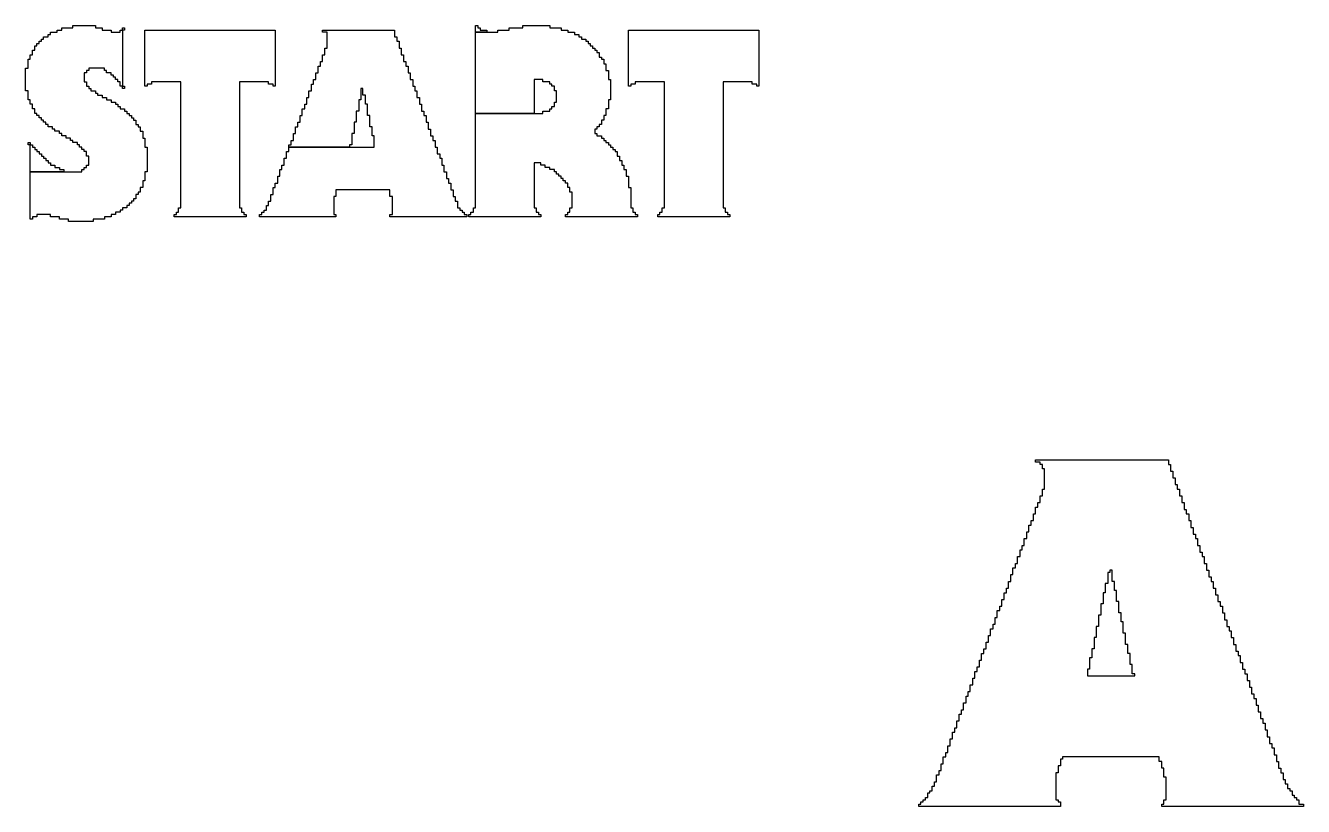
# Model space of a CAD drawing. Extents: x 134.1 to 218.7, y -126.2 to -72.1.
# Drawn here: x 204.48 to 216.5, y -86.73 to -79.39 of the extents above; entities that cross this region are included whole.
import ezdxf

# ---------------------------------------------------------------- set-up
doc = ezdxf.new("R2010")
doc.units = 0
doc.header["$MEASUREMENT"] = 0
doc.layers.add('BLACK', color=7, linetype='CONTINUOUS')

msp = doc.modelspace()

# ---------------------------------------------------------------- linework, layer by layer
at = {"layer": 'BLACK', "linetype": 'CONTINUOUS'}
for p, q in [((204.694, -79.4913), (204.694, -79.4702)), ((204.694, -79.4702), (204.714, -79.4702)), ((204.714, -79.4702), (204.714, -79.4492)), ((204.714, -79.4492), (204.777, -79.4492)), ((204.777, -79.4492), (204.777, -79.4278)), ((204.777, -79.4278), (204.821, -79.4278)), ((204.821, -79.4278), (204.821, -79.4068)), ((204.821, -79.4068), (204.925, -79.4068)), ((204.925, -79.4068), (204.925, -79.3857)), ((204.925, -79.3857), (205.138, -79.3857)), ((205.138, -79.3857), (205.138, -79.4068)), ((205.138, -79.4068), (205.202, -79.4068)), ((205.202, -79.4068), (205.202, -79.4278)), ((205.202, -79.4278), (205.285, -79.4278)), ((205.285, -79.4278), (205.285, -79.4492)), ((205.285, -79.4492), (205.369, -79.4492)), ((205.369, -79.4492), (205.369, -79.4278)), ((205.369, -79.4278), (205.392, -79.4278)), ((205.392, -79.4278), (205.392, -79.4068)), ((205.392, -79.4068), (205.412, -79.4068)), ((205.392, -79.4278), (205.392, -79.9572)), ((205.412, -79.4278), (205.392, -79.4278)), ((205.412, -79.4068), (205.412, -79.4278)), ((205.603, -79.9572), (205.603, -79.4278)), ((205.603, -79.4278), (206.83, -79.4278)), ((206.83, -79.4278), (206.83, -79.9572)), ((207.274, -79.4492), (207.274, -79.4278)), ((207.274, -79.4278), (207.952, -79.4278)), ((207.317, -79.4492), (207.274, -79.4492)), ((207.317, -79.5973), (207.317, -79.4492)), ((207.952, -79.4278), (207.952, -79.4913)), ((208.714, -79.4492), (208.714, -79.3857)), ((208.714, -79.3857), (208.735, -79.3857)), ((208.714, -80.2112), (208.714, -79.4492)), ((208.714, -79.4492), (208.925, -79.4492)), ((208.821, -79.4492), (208.714, -79.4492)), ((208.735, -79.3857), (208.735, -79.4068)), ((208.735, -79.4068), (208.758, -79.4068)), ((208.758, -79.4068), (208.758, -79.4278)), ((208.758, -79.4278), (208.821, -79.4278)), ((208.821, -79.4278), (208.821, -79.4492)), ((208.925, -79.4492), (208.925, -79.4278)), ((208.925, -79.4278), (209.032, -79.4278)), ((209.032, -79.4278), (209.032, -79.4068)), ((209.032, -79.4068), (209.159, -79.4068)), ((209.159, -79.4068), (209.159, -79.3857)), ((209.159, -79.3857), (209.413, -79.3857)), ((209.413, -79.3857), (209.413, -79.4068)), ((209.413, -79.4068), (209.52, -79.4068)), ((209.52, -79.4068), (209.52, -79.4278)), ((209.52, -79.4278), (209.583, -79.4278)), ((209.583, -79.4278), (209.583, -79.4492)), ((209.583, -79.4492), (209.647, -79.4492)), ((209.647, -79.4492), (209.647, -79.4702)), ((209.647, -79.4702), (209.687, -79.4702)), ((209.687, -79.4702), (209.687, -79.4913)), ((210.155, -79.9572), (210.155, -79.4278)), ((210.155, -79.4278), (211.381, -79.4278)), ((211.381, -79.4278), (211.381, -79.9572)), ((204.567, -79.6183), (204.567, -79.5762)), ((204.567, -79.5762), (204.587, -79.5762)), ((204.587, -79.5762), (204.587, -79.5548)), ((204.587, -79.5548), (204.607, -79.5548)), ((204.607, -79.5548), (204.607, -79.5337)), ((204.607, -79.5337), (204.63, -79.5337)), ((204.63, -79.5337), (204.63, -79.5127)), ((204.63, -79.5127), (204.65, -79.5127)), ((204.65, -79.5127), (204.65, -79.4913)), ((204.65, -79.4913), (204.694, -79.4913)), ((207.297, -79.6607), (207.297, -79.5973)), ((207.297, -79.5973), (207.317, -79.5973)), ((207.952, -79.4913), (207.973, -79.4913)), ((207.973, -79.4913), (207.973, -79.5337)), ((207.973, -79.5337), (207.996, -79.5337)), ((207.996, -79.5337), (207.996, -79.5973)), ((207.996, -79.5973), (208.016, -79.5973)), ((208.016, -79.5973), (208.016, -79.6607)), ((209.687, -79.4913), (209.71, -79.4913)), ((209.71, -79.4913), (209.71, -79.5127)), ((209.71, -79.5127), (209.751, -79.5127)), ((209.751, -79.5127), (209.751, -79.5337)), ((209.751, -79.5337), (209.774, -79.5337)), ((209.774, -79.5337), (209.774, -79.5548)), ((209.774, -79.5548), (209.794, -79.5548)), ((209.794, -79.5548), (209.794, -79.5762)), ((209.794, -79.5762), (209.814, -79.5762)), ((209.814, -79.5762), (209.814, -79.5973)), ((209.814, -79.5973), (209.837, -79.5973)), ((209.837, -79.5973), (209.837, -79.6183)), ((204.503, -79.7878), (204.503, -79.7032)), ((204.503, -79.7032), (204.523, -79.7032)), ((204.523, -79.7032), (204.523, -79.6607)), ((204.523, -79.6607), (204.544, -79.6607)), ((204.544, -79.6607), (204.544, -79.6183)), ((204.544, -79.6183), (204.567, -79.6183)), ((207.254, -79.7667), (207.254, -79.7242)), ((207.254, -79.7242), (207.274, -79.7242)), ((207.274, -79.7242), (207.274, -79.6607)), ((207.274, -79.6607), (207.297, -79.6607)), ((208.016, -79.6607), (208.036, -79.6607)), ((208.036, -79.6607), (208.036, -79.7242)), ((208.036, -79.7242), (208.059, -79.7242)), ((208.059, -79.7242), (208.059, -79.7667)), ((209.837, -79.6183), (209.857, -79.6183)), ((209.857, -79.6183), (209.857, -79.6397)), ((209.857, -79.6397), (209.878, -79.6397)), ((209.878, -79.6397), (209.878, -79.6818)), ((209.878, -79.6818), (209.901, -79.6818)), ((209.901, -79.6818), (209.901, -79.7032)), ((209.901, -79.7032), (209.921, -79.7032)), ((209.921, -79.7032), (209.921, -79.7453)), ((204.48, -79.9993), (204.48, -79.7878)), ((204.48, -79.7878), (204.503, -79.7878)), ((205.052, -79.8302), (205.031, -79.8302)), ((205.031, -79.8302), (205.031, -79.9147)), ((205.075, -79.8088), (205.052, -79.8088)), ((205.052, -79.8088), (205.052, -79.8302)), ((205.222, -79.7878), (205.075, -79.7878)), ((205.075, -79.7878), (205.075, -79.8088)), ((205.222, -79.8088), (205.222, -79.7878)), ((205.242, -79.8088), (205.222, -79.8088)), ((205.242, -79.8302), (205.242, -79.8088)), ((205.285, -79.8302), (205.242, -79.8302)), ((205.285, -79.8512), (205.285, -79.8302)), ((207.211, -79.8937), (207.211, -79.8302)), ((207.211, -79.8302), (207.234, -79.8302)), ((207.234, -79.8302), (207.234, -79.7667)), ((207.234, -79.7667), (207.254, -79.7667)), ((208.059, -79.7667), (208.079, -79.7667)), ((208.079, -79.7667), (208.079, -79.8302)), ((208.079, -79.8302), (208.1, -79.8302)), ((208.1, -79.8302), (208.1, -79.8937)), ((209.921, -79.7453), (209.941, -79.7453)), ((209.941, -79.7453), (209.941, -79.8088)), ((209.941, -79.8088), (209.964, -79.8088)), ((209.964, -79.8088), (209.964, -79.8937)), ((205.031, -79.9147), (205.052, -79.9147)), ((205.052, -79.9147), (205.052, -79.9572)), ((205.052, -79.9572), (205.075, -79.9572)), ((205.075, -79.9572), (205.075, -79.9783)), ((205.306, -79.8512), (205.285, -79.8512)), ((205.306, -79.8723), (205.306, -79.8512)), ((205.326, -79.8723), (205.306, -79.8723)), ((205.326, -79.8937), (205.326, -79.8723)), ((205.349, -79.8937), (205.326, -79.8937)), ((205.349, -79.9147), (205.349, -79.8937)), ((205.369, -79.9147), (205.349, -79.9147)), ((205.369, -79.9572), (205.369, -79.9147)), ((205.392, -79.9572), (205.369, -79.9572)), ((205.392, -79.9783), (205.392, -79.9572)), ((205.392, -79.9572), (205.412, -79.9572)), ((205.412, -79.9572), (205.412, -79.9783)), ((205.623, -79.9572), (205.603, -79.9572)), ((205.666, -79.9358), (205.623, -79.9358)), ((205.623, -79.9358), (205.623, -79.9572)), ((205.941, -79.9147), (205.666, -79.9147)), ((205.666, -79.9147), (205.666, -79.9358)), ((205.941, -81.1002), (205.941, -79.9147)), ((206.766, -79.9147), (206.492, -79.9147)), ((206.492, -79.9147), (206.492, -81.1002)), ((206.766, -79.9358), (206.766, -79.9147)), ((206.809, -79.9358), (206.766, -79.9358)), ((206.809, -79.9572), (206.809, -79.9358)), ((206.83, -79.9572), (206.809, -79.9572)), ((207.17, -79.9993), (207.17, -79.9358)), ((207.17, -79.9358), (207.19, -79.9358)), ((207.19, -79.9358), (207.19, -79.8937)), ((207.19, -79.8937), (207.211, -79.8937)), ((208.1, -79.8937), (208.123, -79.8937)), ((208.123, -79.8937), (208.123, -79.9572)), ((208.123, -79.9572), (208.143, -79.9572)), ((208.143, -79.9572), (208.143, -79.9993)), ((209.349, -79.8937), (209.266, -79.8937)), ((209.266, -79.8937), (209.266, -80.2112)), ((209.349, -79.9147), (209.349, -79.8937)), ((209.413, -79.9147), (209.349, -79.9147)), ((209.413, -79.9358), (209.413, -79.9147)), ((209.433, -79.9358), (209.413, -79.9358)), ((209.433, -79.9572), (209.433, -79.9358)), ((209.456, -79.9572), (209.433, -79.9572)), ((209.456, -79.9993), (209.456, -79.9572)), ((209.964, -79.8937), (209.984, -79.8937)), ((209.984, -79.8937), (209.984, -80.0842)), ((210.175, -79.9572), (210.155, -79.9572)), ((210.218, -79.9358), (210.175, -79.9358)), ((210.175, -79.9358), (210.175, -79.9572)), ((210.492, -79.9147), (210.218, -79.9147)), ((210.218, -79.9147), (210.218, -79.9358)), ((210.492, -81.1002), (210.492, -79.9147)), ((211.318, -79.9147), (211.044, -79.9147)), ((211.044, -79.9147), (211.044, -81.1002)), ((211.318, -79.9358), (211.318, -79.9147)), ((211.361, -79.9358), (211.318, -79.9358)), ((211.361, -79.9572), (211.361, -79.9358)), ((211.381, -79.9572), (211.361, -79.9572)), ((204.503, -79.9993), (204.48, -79.9993)), ((204.503, -80.0842), (204.503, -79.9993)), ((204.523, -80.0842), (204.503, -80.0842)), ((204.523, -80.1263), (204.523, -80.0842)), ((205.075, -79.9783), (205.095, -79.9783)), ((205.095, -79.9783), (205.095, -79.9993)), ((205.095, -79.9993), (205.138, -79.9993)), ((205.138, -79.9993), (205.138, -80.0207)), ((205.138, -80.0207), (205.158, -80.0207)), ((205.158, -80.0207), (205.158, -80.0417)), ((205.158, -80.0417), (205.202, -80.0417)), ((205.202, -80.0417), (205.202, -80.0628)), ((205.202, -80.0628), (205.242, -80.0628)), ((205.242, -80.0628), (205.242, -80.0842)), ((205.242, -80.0842), (205.285, -80.0842)), ((205.285, -80.0842), (205.285, -80.1052)), ((205.412, -79.9783), (205.392, -79.9783)), ((207.127, -80.1263), (207.127, -80.0628)), ((207.127, -80.0628), (207.147, -80.0628)), ((207.147, -80.0628), (207.147, -79.9993)), ((207.147, -79.9993), (207.17, -79.9993)), ((207.635, -80.0842), (207.615, -80.0842)), ((207.615, -80.0842), (207.615, -80.1898)), ((207.655, -79.9783), (207.635, -79.9783)), ((207.635, -79.9783), (207.635, -80.0842)), ((207.655, -80.0417), (207.655, -79.9783)), ((207.678, -80.0417), (207.655, -80.0417)), ((207.678, -80.1263), (207.678, -80.0417)), ((208.143, -79.9993), (208.163, -79.9993)), ((208.163, -79.9993), (208.163, -80.0628)), ((208.163, -80.0628), (208.186, -80.0628)), ((208.186, -80.0628), (208.186, -80.1263)), ((209.476, -79.9993), (209.456, -79.9993)), ((209.476, -80.1052), (209.476, -79.9993)), ((209.984, -80.0842), (209.964, -80.0842)), ((209.964, -80.0842), (209.964, -80.1688)), ((204.544, -80.1263), (204.523, -80.1263)), ((204.544, -80.1688), (204.544, -80.1263)), ((204.567, -80.1688), (204.544, -80.1688)), ((204.567, -80.2112), (204.567, -80.1688)), ((205.285, -80.1052), (205.326, -80.1052)), ((205.326, -80.1052), (205.326, -80.1263)), ((205.326, -80.1263), (205.349, -80.1263)), ((205.349, -80.1263), (205.349, -80.1477)), ((205.349, -80.1477), (205.369, -80.1477)), ((205.369, -80.1477), (205.369, -80.1688)), ((205.369, -80.1688), (205.412, -80.1688)), ((205.412, -80.1688), (205.412, -80.1898)), ((205.412, -80.1898), (205.433, -80.1898)), ((205.433, -80.1898), (205.433, -80.2112)), ((207.084, -80.2322), (207.084, -80.1688)), ((207.084, -80.1688), (207.107, -80.1688)), ((207.107, -80.1688), (207.107, -80.1263)), ((207.107, -80.1263), (207.127, -80.1263)), ((207.615, -80.1898), (207.592, -80.1898)), ((207.592, -80.1898), (207.592, -80.2957)), ((207.698, -80.1263), (207.678, -80.1263)), ((207.698, -80.2322), (207.698, -80.1263)), ((208.186, -80.1263), (208.206, -80.1263)), ((208.206, -80.1263), (208.206, -80.1898)), ((208.206, -80.1898), (208.227, -80.1898)), ((208.227, -80.1898), (208.227, -80.2322)), ((209.349, -80.2112), (209.349, -80.1898)), ((209.349, -80.1898), (209.413, -80.1898)), ((209.413, -80.1898), (209.413, -80.1688)), ((209.413, -80.1688), (209.433, -80.1688)), ((209.433, -80.1688), (209.433, -80.1477)), ((209.433, -80.1477), (209.456, -80.1477)), ((209.456, -80.1477), (209.456, -80.1052)), ((209.456, -80.1052), (209.476, -80.1052)), ((209.964, -80.1688), (209.941, -80.1688)), ((209.941, -80.1688), (209.941, -80.2322)), ((204.587, -80.2112), (204.567, -80.2112)), ((204.587, -80.2322), (204.587, -80.2112)), ((204.607, -80.2322), (204.587, -80.2322)), ((204.607, -80.2533), (204.607, -80.2322)), ((204.63, -80.2533), (204.607, -80.2533)), ((204.63, -80.2747), (204.63, -80.2533)), ((204.65, -80.2747), (204.63, -80.2747)), ((204.65, -80.2957), (204.65, -80.2747)), ((204.671, -80.2957), (204.65, -80.2957)), ((204.671, -80.3168), (204.671, -80.2957)), ((204.694, -80.3168), (204.671, -80.3168)), ((204.694, -80.3382), (204.694, -80.3168)), ((205.433, -80.2112), (205.456, -80.2112)), ((205.456, -80.2112), (205.456, -80.2322)), ((205.456, -80.2322), (205.476, -80.2322)), ((205.476, -80.2322), (205.476, -80.2533)), ((205.476, -80.2533), (205.496, -80.2533)), ((205.496, -80.2533), (205.496, -80.2747)), ((205.496, -80.2747), (205.519, -80.2747)), ((205.519, -80.2747), (205.519, -80.3168)), ((205.519, -80.3168), (205.539, -80.3168)), ((205.539, -80.3168), (205.539, -80.3382)), ((207.043, -80.3382), (207.043, -80.2957)), ((207.043, -80.2957), (207.063, -80.2957)), ((207.063, -80.2957), (207.063, -80.2322)), ((207.063, -80.2322), (207.084, -80.2322)), ((207.592, -80.2957), (207.571, -80.2957)), ((207.571, -80.2957), (207.571, -80.4017)), ((207.719, -80.2322), (207.698, -80.2322)), ((207.719, -80.3382), (207.719, -80.2322)), ((208.227, -80.2322), (208.25, -80.2322)), ((208.25, -80.2322), (208.25, -80.2957)), ((208.25, -80.2957), (208.27, -80.2957)), ((208.27, -80.2957), (208.27, -80.3593)), ((208.714, -81.1002), (208.714, -80.2112)), ((208.714, -80.2112), (209.349, -80.2112)), ((209.266, -80.2112), (208.714, -80.2112)), ((209.901, -80.3168), (209.878, -80.3168)), ((209.878, -80.3168), (209.878, -80.3382)), ((209.921, -80.2747), (209.901, -80.2747)), ((209.901, -80.2747), (209.901, -80.3168)), ((209.941, -80.2322), (209.921, -80.2322)), ((209.921, -80.2322), (209.921, -80.2747)), ((204.734, -80.3382), (204.694, -80.3382)), ((204.734, -80.3593), (204.734, -80.3382)), ((204.757, -80.3593), (204.734, -80.3593)), ((204.757, -80.3803), (204.757, -80.3593)), ((204.798, -80.3803), (204.757, -80.3803)), ((204.798, -80.4017), (204.798, -80.3803)), ((204.821, -80.4017), (204.798, -80.4017)), ((204.821, -80.4227), (204.821, -80.4017)), ((204.861, -80.4227), (204.821, -80.4227)), ((204.861, -80.4438), (204.861, -80.4227)), ((204.904, -80.4438), (204.861, -80.4438)), ((204.904, -80.4652), (204.904, -80.4438)), ((205.539, -80.3382), (205.56, -80.3382)), ((205.56, -80.3382), (205.56, -80.3803)), ((205.56, -80.3803), (205.583, -80.3803)), ((205.583, -80.3803), (205.583, -80.4438)), ((205.583, -80.4438), (205.603, -80.4438)), ((205.603, -80.4438), (205.603, -80.5287)), ((207, -80.4652), (207, -80.4017)), ((207, -80.4017), (207.02, -80.4017)), ((207.02, -80.4017), (207.02, -80.3382)), ((207.02, -80.3382), (207.043, -80.3382)), ((207.571, -80.4017), (207.551, -80.4017)), ((207.551, -80.4017), (207.551, -80.5073)), ((207.742, -80.3382), (207.719, -80.3382)), ((207.742, -80.4227), (207.742, -80.3382)), ((207.762, -80.4227), (207.742, -80.4227)), ((207.762, -80.5287), (207.762, -80.4227)), ((208.27, -80.3593), (208.29, -80.3593)), ((208.29, -80.3593), (208.29, -80.4227)), ((208.29, -80.4227), (208.313, -80.4227)), ((208.313, -80.4227), (208.313, -80.4652)), ((209.857, -80.3593), (209.837, -80.3593)), ((209.837, -80.3593), (209.837, -80.4017)), ((209.837, -80.4017), (209.857, -80.4017)), ((209.878, -80.3382), (209.857, -80.3382)), ((209.857, -80.3382), (209.857, -80.3593)), ((209.857, -80.4017), (209.857, -80.4227)), ((209.857, -80.4227), (209.901, -80.4227)), ((209.901, -80.4227), (209.901, -80.4438)), ((209.901, -80.4438), (209.921, -80.4438)), ((209.921, -80.4438), (209.921, -80.4652)), ((204.503, -80.5073), (204.503, -80.4862)), ((204.503, -80.4862), (204.523, -80.4862)), ((204.523, -80.5073), (204.503, -80.5073)), ((204.523, -80.4862), (204.523, -80.5073)), ((204.523, -80.7613), (204.523, -80.5073)), ((204.523, -80.5073), (204.544, -80.5073)), ((204.544, -80.5073), (204.544, -80.5287)), ((204.544, -80.5287), (204.567, -80.5287)), ((204.567, -80.5287), (204.567, -80.5498)), ((204.567, -80.5498), (204.587, -80.5498)), ((204.587, -80.5498), (204.587, -80.5708)), ((204.925, -80.4652), (204.904, -80.4652)), ((204.925, -80.4862), (204.925, -80.4652)), ((204.968, -80.4862), (204.925, -80.4862)), ((204.968, -80.5073), (204.968, -80.4862)), ((204.988, -80.5073), (204.968, -80.5073)), ((204.988, -80.5287), (204.988, -80.5073)), ((205.011, -80.5287), (204.988, -80.5287)), ((205.011, -80.5498), (205.011, -80.5287)), ((205.031, -80.5498), (205.011, -80.5498)), ((205.031, -80.5708), (205.031, -80.5498)), ((205.603, -80.5287), (205.623, -80.5287)), ((205.623, -80.5287), (205.623, -80.7613)), ((206.957, -80.5287), (206.957, -80.5073)), ((206.957, -80.5073), (206.98, -80.5073)), ((206.957, -80.5708), (206.957, -80.5287)), ((206.957, -80.5287), (207.762, -80.5287)), ((207.528, -80.5287), (206.957, -80.5287)), ((206.98, -80.4652), (207, -80.4652)), ((206.98, -80.5073), (206.98, -80.4652)), ((207.551, -80.5073), (207.528, -80.5073)), ((207.528, -80.5073), (207.528, -80.5287)), ((208.313, -80.4652), (208.333, -80.4652)), ((208.333, -80.4652), (208.333, -80.5287)), ((208.333, -80.5287), (208.354, -80.5287)), ((208.354, -80.5287), (208.354, -80.5922)), ((209.921, -80.4652), (209.941, -80.4652)), ((209.941, -80.4652), (209.941, -80.4862)), ((209.941, -80.4862), (209.964, -80.4862)), ((209.964, -80.4862), (209.964, -80.5073)), ((209.964, -80.5073), (209.984, -80.5073)), ((209.984, -80.5073), (209.984, -80.5287)), ((209.984, -80.5287), (210.005, -80.5287)), ((210.005, -80.5287), (210.005, -80.5498)), ((210.005, -80.5498), (210.028, -80.5498)), ((210.028, -80.5498), (210.028, -80.5708)), ((204.587, -80.5708), (204.607, -80.5708)), ((204.607, -80.5708), (204.607, -80.5922)), ((204.607, -80.5922), (204.63, -80.5922)), ((204.63, -80.5922), (204.63, -80.6132)), ((204.63, -80.6132), (204.65, -80.6132)), ((204.65, -80.6132), (204.65, -80.6343)), ((204.65, -80.6343), (204.671, -80.6343)), ((204.671, -80.6343), (204.671, -80.6557)), ((204.671, -80.6557), (204.694, -80.6557)), ((204.694, -80.6557), (204.694, -80.6767)), ((204.694, -80.6767), (204.714, -80.6767)), ((204.714, -80.6767), (204.714, -80.6978)), ((205.052, -80.5708), (205.031, -80.5708)), ((205.052, -80.6132), (205.052, -80.5708)), ((205.075, -80.6132), (205.052, -80.6132)), ((205.075, -80.6978), (205.075, -80.6132)), ((206.913, -80.6978), (206.913, -80.6343)), ((206.913, -80.6343), (206.936, -80.6343)), ((206.936, -80.6343), (206.936, -80.5708)), ((206.936, -80.5708), (206.957, -80.5708)), ((208.354, -80.5922), (208.377, -80.5922)), ((208.377, -80.5922), (208.377, -80.6343)), ((208.377, -80.6343), (208.397, -80.6343)), ((208.397, -80.6343), (208.397, -80.6978)), ((209.329, -80.6767), (209.266, -80.6767)), ((209.266, -80.6767), (209.266, -81.1002)), ((209.329, -80.6978), (209.329, -80.6767)), ((210.028, -80.5708), (210.048, -80.5708)), ((210.048, -80.5708), (210.048, -80.6132)), ((210.048, -80.6132), (210.068, -80.6132)), ((210.068, -80.6132), (210.068, -80.6557)), ((210.068, -80.6557), (210.091, -80.6557)), ((210.091, -80.6557), (210.091, -80.6978)), ((204.523, -81.2058), (204.523, -80.7613)), ((204.523, -80.7613), (205.011, -80.7613)), ((204.841, -80.7613), (204.523, -80.7613)), ((204.714, -80.6978), (204.757, -80.6978)), ((204.757, -80.6978), (204.757, -80.7192)), ((204.757, -80.7192), (204.798, -80.7192)), ((204.798, -80.7192), (204.798, -80.7403)), ((204.798, -80.7403), (204.841, -80.7403)), ((204.841, -80.7403), (204.841, -80.7613)), ((205.011, -80.7613), (205.011, -80.7403)), ((205.011, -80.7403), (205.031, -80.7403)), ((205.031, -80.7403), (205.031, -80.7192)), ((205.031, -80.7192), (205.052, -80.7192)), ((205.052, -80.7192), (205.052, -80.6978)), ((205.052, -80.6978), (205.075, -80.6978)), ((205.623, -80.7613), (205.603, -80.7613)), ((205.603, -80.7613), (205.603, -80.8462)), ((206.853, -80.8672), (206.853, -80.8037)), ((206.853, -80.8037), (206.873, -80.8037)), ((206.873, -80.8037), (206.873, -80.7403)), ((206.873, -80.7403), (206.893, -80.7403)), ((206.893, -80.7403), (206.893, -80.6978)), ((206.893, -80.6978), (206.913, -80.6978)), ((208.397, -80.6978), (208.417, -80.6978)), ((208.417, -80.6978), (208.417, -80.7613)), ((208.417, -80.7613), (208.44, -80.7613)), ((208.44, -80.7613), (208.44, -80.8248)), ((209.37, -80.6978), (209.329, -80.6978)), ((209.37, -80.7192), (209.37, -80.6978)), ((209.413, -80.7192), (209.37, -80.7192)), ((209.413, -80.7403), (209.413, -80.7192)), ((209.456, -80.7403), (209.413, -80.7403)), ((209.456, -80.7613), (209.456, -80.7403)), ((209.476, -80.7613), (209.456, -80.7613)), ((209.476, -80.7827), (209.476, -80.7613)), ((209.497, -80.7827), (209.476, -80.7827)), ((209.497, -80.8037), (209.497, -80.7827)), ((209.52, -80.8037), (209.497, -80.8037)), ((209.52, -80.8248), (209.52, -80.8037)), ((210.091, -80.6978), (210.111, -80.6978)), ((210.111, -80.6978), (210.111, -80.7403)), ((210.111, -80.7403), (210.132, -80.7403)), ((210.132, -80.7403), (210.132, -80.8037)), ((210.132, -80.8037), (210.155, -80.8037)), ((210.155, -80.8037), (210.155, -80.9097)), ((205.583, -80.9097), (205.56, -80.9097)), ((205.56, -80.9097), (205.56, -80.9518)), ((205.603, -80.8462), (205.583, -80.8462)), ((205.583, -80.8462), (205.583, -80.9097)), ((206.809, -80.9732), (206.809, -80.9097)), ((206.809, -80.9097), (206.83, -80.9097)), ((206.83, -80.9097), (206.83, -80.8672)), ((206.83, -80.8672), (206.853, -80.8672)), ((208.44, -80.8248), (208.46, -80.8248)), ((208.46, -80.8248), (208.46, -80.8672)), ((208.46, -80.8672), (208.481, -80.8672)), ((208.481, -80.8672), (208.481, -80.9308)), ((209.54, -80.8248), (209.52, -80.8248)), ((209.54, -80.8462), (209.54, -80.8248)), ((209.56, -80.8462), (209.54, -80.8462)), ((209.56, -80.8672), (209.56, -80.8462)), ((209.583, -80.8672), (209.56, -80.8672)), ((209.583, -80.9097), (209.583, -80.8672)), ((209.603, -80.9097), (209.583, -80.9097)), ((209.603, -80.9518), (209.603, -80.9097)), ((210.155, -80.9097), (210.175, -80.9097)), ((210.175, -80.9097), (210.175, -81.1002)), ((205.496, -81.0367), (205.476, -81.0367)), ((205.476, -81.0367), (205.476, -81.0577)), ((205.519, -81.0153), (205.496, -81.0153)), ((205.496, -81.0153), (205.496, -81.0367)), ((205.539, -80.9732), (205.519, -80.9732)), ((205.519, -80.9732), (205.519, -81.0153)), ((205.56, -80.9518), (205.539, -80.9518)), ((205.539, -80.9518), (205.539, -80.9732)), ((206.766, -81.0788), (206.766, -81.0367)), ((206.766, -81.0367), (206.789, -81.0367)), ((206.789, -81.0367), (206.789, -80.9732)), ((206.789, -80.9732), (206.809, -80.9732)), ((207.401, -80.9942), (207.381, -80.9942)), ((207.381, -80.9942), (207.381, -81.1637)), ((207.909, -80.9308), (207.401, -80.9308)), ((207.401, -80.9308), (207.401, -80.9942)), ((207.909, -80.9942), (207.909, -80.9308)), ((207.932, -80.9942), (207.909, -80.9942)), ((207.932, -81.1637), (207.932, -80.9942)), ((208.481, -80.9308), (208.504, -80.9308)), ((208.504, -80.9308), (208.504, -80.9942)), ((208.504, -80.9942), (208.524, -80.9942)), ((208.524, -80.9942), (208.524, -81.0367)), ((208.524, -81.0367), (208.544, -81.0367)), ((208.544, -81.0367), (208.544, -81.1002)), ((209.624, -80.9518), (209.603, -80.9518)), ((209.624, -81.1002), (209.624, -80.9518)), ((204.714, -81.1637), (204.587, -81.1637)), ((204.587, -81.1637), (204.587, -81.1847)), ((204.714, -81.1847), (204.714, -81.1637)), ((205.326, -81.1637), (205.285, -81.1637)), ((205.285, -81.1637), (205.285, -81.1847)), ((205.369, -81.1423), (205.326, -81.1423)), ((205.326, -81.1423), (205.326, -81.1637)), ((205.392, -81.1213), (205.369, -81.1213)), ((205.369, -81.1213), (205.369, -81.1423)), ((205.433, -81.1002), (205.392, -81.1002)), ((205.392, -81.1002), (205.392, -81.1213)), ((205.456, -81.0788), (205.433, -81.0788)), ((205.433, -81.0788), (205.433, -81.1002)), ((205.476, -81.0577), (205.456, -81.0577)), ((205.456, -81.0577), (205.456, -81.0788)), ((205.877, -81.1847), (205.877, -81.1637)), ((205.877, -81.1637), (205.9, -81.1637)), ((205.9, -81.1637), (205.9, -81.1423)), ((205.9, -81.1423), (205.92, -81.1423)), ((205.92, -81.1423), (205.92, -81.1002)), ((205.92, -81.1002), (205.941, -81.1002)), ((206.492, -81.1002), (206.512, -81.1002)), ((206.512, -81.1002), (206.512, -81.1423)), ((206.512, -81.1423), (206.535, -81.1423)), ((206.535, -81.1423), (206.535, -81.1637)), ((206.535, -81.1637), (206.555, -81.1637)), ((206.555, -81.1637), (206.555, -81.1847)), ((206.682, -81.1847), (206.682, -81.1637)), ((206.682, -81.1637), (206.703, -81.1637)), ((206.703, -81.1637), (206.703, -81.1423)), ((206.703, -81.1423), (206.726, -81.1423)), ((206.726, -81.1423), (206.726, -81.1213)), ((206.726, -81.1213), (206.746, -81.1213)), ((206.746, -81.1213), (206.746, -81.0788)), ((206.746, -81.0788), (206.766, -81.0788)), ((207.381, -81.1637), (207.401, -81.1637)), ((207.401, -81.1637), (207.401, -81.1847)), ((207.909, -81.1847), (207.909, -81.1637)), ((207.909, -81.1637), (207.932, -81.1637)), ((208.544, -81.1002), (208.567, -81.1002)), ((208.567, -81.1002), (208.567, -81.1213)), ((208.567, -81.1213), (208.587, -81.1213)), ((208.587, -81.1213), (208.587, -81.1423)), ((208.587, -81.1423), (208.608, -81.1423)), ((208.608, -81.1423), (208.608, -81.1637)), ((208.608, -81.1637), (208.631, -81.1637)), ((208.631, -81.1637), (208.631, -81.1847)), ((208.651, -81.1847), (208.651, -81.1637)), ((208.651, -81.1637), (208.671, -81.1637)), ((208.671, -81.1637), (208.671, -81.1423)), ((208.671, -81.1423), (208.694, -81.1423)), ((208.694, -81.1423), (208.694, -81.1002)), ((208.694, -81.1002), (208.714, -81.1002)), ((209.266, -81.1002), (209.286, -81.1002)), ((209.286, -81.1002), (209.286, -81.1423)), ((209.286, -81.1423), (209.306, -81.1423)), ((209.306, -81.1423), (209.306, -81.1637)), ((209.306, -81.1637), (209.329, -81.1637)), ((209.329, -81.1637), (209.329, -81.1847)), ((209.56, -81.1847), (209.56, -81.1637)), ((209.56, -81.1637), (209.583, -81.1637)), ((209.583, -81.1637), (209.583, -81.1423)), ((209.583, -81.1423), (209.603, -81.1423)), ((209.603, -81.1423), (209.603, -81.1002)), ((209.603, -81.1002), (209.624, -81.1002)), ((210.175, -81.1002), (210.195, -81.1002)), ((210.195, -81.1002), (210.195, -81.1423)), ((210.195, -81.1423), (210.218, -81.1423)), ((210.218, -81.1423), (210.218, -81.1637)), ((210.218, -81.1637), (210.238, -81.1637)), ((210.238, -81.1637), (210.238, -81.1847)), ((210.429, -81.1847), (210.429, -81.1637)), ((210.429, -81.1637), (210.449, -81.1637)), ((210.449, -81.1637), (210.449, -81.1423)), ((210.449, -81.1423), (210.472, -81.1423)), ((210.472, -81.1423), (210.472, -81.1002)), ((210.472, -81.1002), (210.492, -81.1002)), ((211.044, -81.1002), (211.064, -81.1002)), ((211.064, -81.1002), (211.064, -81.1423)), ((211.064, -81.1423), (211.084, -81.1423)), ((211.084, -81.1423), (211.084, -81.1637)), ((211.084, -81.1637), (211.107, -81.1637)), ((211.107, -81.1637), (211.107, -81.1847)), ((204.544, -81.2058), (204.523, -81.2058)), ((204.587, -81.1847), (204.544, -81.1847)), ((204.544, -81.1847), (204.544, -81.2058)), ((204.798, -81.1847), (204.714, -81.1847)), ((204.798, -81.2058), (204.798, -81.1847)), ((204.884, -81.2058), (204.798, -81.2058)), ((204.884, -81.2272), (204.884, -81.2058)), ((205.115, -81.2272), (204.884, -81.2272)), ((205.222, -81.2058), (205.115, -81.2058)), ((205.115, -81.2058), (205.115, -81.2272)), ((205.285, -81.1847), (205.222, -81.1847)), ((205.222, -81.1847), (205.222, -81.2058)), ((206.555, -81.1847), (205.877, -81.1847)), ((207.401, -81.1847), (206.682, -81.1847)), ((208.631, -81.1847), (207.909, -81.1847)), ((209.329, -81.1847), (208.651, -81.1847)), ((210.238, -81.1847), (209.56, -81.1847)), ((211.107, -81.1847), (210.429, -81.1847)), ((213.985, -83.4918), (213.985, -83.4707)), ((213.985, -83.4707), (215.235, -83.4707)), ((214.028, -83.4918), (213.985, -83.4918)), ((214.028, -83.5132), (214.028, -83.4918)), ((214.048, -83.5132), (214.028, -83.5132)), ((214.048, -83.5553), (214.048, -83.5132)), ((214.069, -83.5553), (214.048, -83.5553)), ((214.069, -83.7458), (214.069, -83.5553)), ((215.235, -83.4707), (215.235, -83.5132)), ((215.235, -83.5132), (215.255, -83.5132)), ((215.255, -83.5132), (215.255, -83.5767)), ((215.255, -83.5767), (215.275, -83.5767)), ((215.275, -83.5767), (215.275, -83.6402)), ((215.275, -83.6402), (215.298, -83.6402)), ((215.298, -83.6402), (215.298, -83.7037)), ((214.028, -83.8728), (214.028, -83.8093)), ((214.028, -83.8093), (214.048, -83.8093)), ((214.048, -83.8093), (214.048, -83.7458)), ((214.048, -83.7458), (214.069, -83.7458)), ((215.298, -83.7037), (215.318, -83.7037)), ((215.318, -83.7037), (215.318, -83.7458)), ((215.318, -83.7458), (215.339, -83.7458)), ((215.339, -83.7458), (215.339, -83.8093)), ((215.339, -83.8093), (215.362, -83.8093)), ((215.362, -83.8093), (215.362, -83.8728)), ((213.985, -83.9787), (213.985, -83.9153)), ((213.985, -83.9153), (214.005, -83.9153)), ((214.005, -83.9153), (214.005, -83.8728)), ((214.005, -83.8728), (214.028, -83.8728)), ((215.362, -83.8728), (215.382, -83.8728)), ((215.382, -83.8728), (215.382, -83.9363)), ((213.942, -84.0847), (213.942, -84.0422)), ((213.942, -84.0422), (213.965, -84.0422)), ((213.965, -84.0422), (213.965, -83.9787)), ((213.965, -83.9787), (213.985, -83.9787)), ((215.382, -83.9363), (215.402, -83.9363)), ((215.402, -83.9363), (215.402, -83.9787)), ((215.402, -83.9787), (215.425, -83.9787)), ((215.425, -83.9787), (215.425, -84.0422)), ((215.425, -84.0422), (215.445, -84.0422)), ((215.445, -84.0422), (215.445, -84.1058)), ((213.901, -84.2117), (213.901, -84.1482)), ((213.901, -84.1482), (213.921, -84.1482)), ((213.921, -84.1482), (213.921, -84.0847)), ((213.921, -84.0847), (213.942, -84.0847)), ((215.445, -84.1058), (215.466, -84.1058)), ((215.466, -84.1058), (215.466, -84.1692)), ((215.466, -84.1692), (215.489, -84.1692)), ((215.489, -84.1692), (215.489, -84.2117)), ((213.858, -84.3173), (213.858, -84.2752)), ((213.858, -84.2752), (213.878, -84.2752)), ((213.878, -84.2752), (213.878, -84.2117)), ((213.878, -84.2117), (213.901, -84.2117)), ((215.489, -84.2117), (215.509, -84.2117)), ((215.509, -84.2117), (215.509, -84.2752)), ((215.509, -84.2752), (215.529, -84.2752)), ((215.529, -84.2752), (215.529, -84.3387)), ((213.815, -84.4443), (213.815, -84.3808)), ((213.815, -84.3808), (213.838, -84.3808)), ((213.838, -84.3808), (213.838, -84.3173)), ((213.838, -84.3173), (213.858, -84.3173)), ((215.529, -84.3387), (215.552, -84.3387)), ((215.552, -84.3387), (215.552, -84.3808)), ((215.552, -84.3808), (215.572, -84.3808)), ((215.572, -84.3808), (215.572, -84.4443)), ((213.771, -84.5502), (213.771, -84.4868)), ((213.771, -84.4868), (213.794, -84.4868)), ((213.794, -84.4443), (213.815, -84.4443)), ((213.794, -84.4868), (213.794, -84.4443)), ((214.683, -84.5292), (214.663, -84.5292)), ((214.663, -84.5292), (214.663, -84.6348)), ((214.704, -84.5078), (214.683, -84.5078)), ((214.683, -84.5078), (214.683, -84.5292)), ((214.704, -84.6137), (214.704, -84.5078)), ((215.572, -84.4443), (215.593, -84.4443)), ((215.593, -84.4443), (215.593, -84.5078)), ((215.593, -84.5078), (215.616, -84.5078)), ((215.616, -84.5078), (215.616, -84.5713)), ((213.731, -84.6773), (213.731, -84.6137)), ((213.731, -84.6137), (213.751, -84.6137)), ((213.751, -84.6137), (213.751, -84.5502)), ((213.751, -84.5502), (213.771, -84.5502)), ((214.64, -84.6348), (214.64, -84.7197)), ((214.663, -84.6348), (214.64, -84.6348)), ((214.727, -84.6137), (214.704, -84.6137)), ((214.727, -84.6983), (214.727, -84.6137)), ((215.616, -84.5713), (215.636, -84.5713)), ((215.636, -84.5713), (215.636, -84.6137)), ((215.636, -84.6137), (215.656, -84.6137)), ((215.656, -84.6137), (215.656, -84.6773)), ((213.688, -84.7832), (213.688, -84.7197)), ((213.688, -84.7197), (213.711, -84.7197)), ((213.711, -84.7197), (213.711, -84.6773)), ((213.711, -84.6773), (213.731, -84.6773)), ((214.64, -84.7197), (214.62, -84.7197)), ((214.62, -84.7197), (214.62, -84.8253)), ((214.747, -84.6983), (214.727, -84.6983)), ((214.747, -84.8042), (214.747, -84.6983)), ((215.656, -84.6773), (215.679, -84.6773)), ((215.679, -84.6773), (215.679, -84.7407)), ((215.679, -84.7407), (215.699, -84.7407)), ((215.699, -84.7407), (215.699, -84.8042)), ((213.624, -84.9523), (213.624, -84.8888)), ((213.624, -84.8888), (213.647, -84.8888)), ((213.647, -84.8888), (213.647, -84.8467)), ((213.647, -84.8467), (213.667, -84.8467)), ((213.667, -84.8467), (213.667, -84.7832)), ((213.667, -84.7832), (213.688, -84.7832)), ((214.62, -84.8253), (214.6, -84.8253)), ((214.6, -84.8253), (214.6, -84.9312)), ((214.767, -84.8042), (214.747, -84.8042)), ((214.767, -84.9102), (214.767, -84.8042)), ((215.699, -84.8042), (215.72, -84.8042)), ((215.72, -84.8042), (215.72, -84.8467)), ((215.72, -84.8467), (215.743, -84.8467)), ((215.743, -84.8467), (215.743, -84.9102)), ((213.584, -85.0583), (213.584, -85.0158)), ((213.584, -85.0158), (213.604, -85.0158)), ((213.604, -85.0158), (213.604, -84.9523)), ((213.604, -84.9523), (213.624, -84.9523)), ((214.6, -84.9312), (214.577, -84.9312)), ((214.577, -84.9312), (214.577, -85.0372)), ((214.79, -84.9102), (214.767, -84.9102)), ((214.79, -84.9947), (214.79, -84.9102)), ((214.81, -84.9947), (214.79, -84.9947)), ((214.81, -85.1007), (214.81, -84.9947)), ((215.743, -84.9102), (215.763, -84.9102)), ((215.763, -84.9102), (215.763, -84.9737)), ((215.763, -84.9737), (215.783, -84.9737)), ((215.783, -84.9737), (215.783, -85.0372)), ((213.54, -85.1852), (213.54, -85.1217)), ((213.54, -85.1217), (213.561, -85.1217)), ((213.561, -85.1217), (213.561, -85.0583)), ((213.561, -85.0583), (213.584, -85.0583)), ((214.577, -85.0372), (214.556, -85.0372)), ((214.556, -85.0372), (214.556, -85.1428)), ((214.831, -85.1007), (214.81, -85.1007)), ((214.831, -85.2063), (214.831, -85.1007)), ((215.783, -85.0372), (215.806, -85.0372)), ((215.806, -85.0372), (215.806, -85.0793)), ((215.806, -85.0793), (215.826, -85.0793)), ((215.826, -85.0793), (215.826, -85.1428)), ((213.497, -85.2912), (213.497, -85.2488)), ((213.497, -85.2488), (213.52, -85.2488)), ((213.52, -85.2488), (213.52, -85.1852)), ((213.52, -85.1852), (213.54, -85.1852)), ((214.536, -85.2488), (214.513, -85.2488)), ((214.513, -85.2488), (214.513, -85.3333)), ((214.556, -85.1428), (214.536, -85.1428)), ((214.536, -85.1428), (214.536, -85.2488)), ((214.854, -85.2063), (214.831, -85.2063)), ((214.854, -85.2912), (214.854, -85.2063)), ((215.826, -85.1428), (215.847, -85.1428)), ((215.847, -85.1428), (215.847, -85.2063)), ((215.847, -85.2063), (215.87, -85.2063)), ((215.87, -85.2063), (215.87, -85.2698)), ((213.457, -85.4182), (213.457, -85.3547)), ((213.457, -85.3547), (213.477, -85.3547)), ((213.477, -85.3547), (213.477, -85.2912)), ((213.477, -85.2912), (213.497, -85.2912)), ((214.513, -85.3333), (214.493, -85.3333)), ((214.493, -85.3333), (214.493, -85.4393)), ((214.874, -85.2912), (214.854, -85.2912)), ((214.874, -85.3968), (214.874, -85.2912)), ((215.87, -85.2698), (215.89, -85.2698)), ((215.89, -85.2698), (215.89, -85.3122)), ((215.89, -85.3122), (215.91, -85.3122)), ((215.91, -85.3122), (215.91, -85.3757)), ((215.91, -85.3757), (215.933, -85.3757)), ((215.933, -85.3757), (215.933, -85.4393)), ((213.413, -85.5238), (213.413, -85.4603)), ((213.413, -85.4603), (213.434, -85.4603)), ((213.434, -85.4603), (213.434, -85.4182)), ((213.434, -85.4182), (213.457, -85.4182)), ((214.493, -85.4393), (214.473, -85.4393)), ((214.473, -85.4393), (214.473, -85.5027)), ((214.894, -85.3968), (214.874, -85.3968)), ((214.894, -85.4817), (214.894, -85.3968)), ((214.917, -85.4817), (214.894, -85.4817)), ((214.917, -85.5027), (214.917, -85.4817)), ((215.933, -85.4393), (215.953, -85.4393)), ((215.953, -85.4393), (215.953, -85.4817)), ((215.953, -85.4817), (215.974, -85.4817)), ((215.974, -85.4817), (215.974, -85.5452)), ((213.37, -85.6508), (213.37, -85.5873)), ((213.37, -85.5873), (213.393, -85.5873)), ((213.393, -85.5873), (213.393, -85.5238)), ((213.393, -85.5238), (213.413, -85.5238)), ((214.473, -85.5027), (214.917, -85.5027)), ((215.974, -85.5452), (215.997, -85.5452)), ((215.997, -85.5452), (215.997, -85.6087)), ((215.997, -85.6087), (216.017, -85.6087)), ((216.017, -85.6087), (216.017, -85.6722)), ((213.33, -85.7567), (213.33, -85.6932)), ((213.33, -85.6932), (213.35, -85.6932)), ((213.35, -85.6932), (213.35, -85.6508)), ((213.35, -85.6508), (213.37, -85.6508)), ((216.017, -85.6722), (216.037, -85.6722)), ((216.037, -85.6722), (216.037, -85.7143)), ((216.037, -85.7143), (216.06, -85.7143)), ((216.06, -85.7143), (216.06, -85.7778)), ((213.286, -85.8627), (213.286, -85.8203)), ((213.286, -85.8203), (213.307, -85.8203)), ((213.307, -85.8203), (213.307, -85.7567)), ((213.307, -85.7567), (213.33, -85.7567)), ((216.06, -85.7778), (216.08, -85.7778)), ((216.08, -85.7778), (216.08, -85.8413)), ((216.08, -85.8413), (216.101, -85.8413)), ((216.101, -85.8413), (216.101, -85.9048)), ((213.243, -85.9897), (213.243, -85.9262)), ((213.243, -85.9262), (213.266, -85.9262)), ((213.266, -85.9262), (213.266, -85.8627)), ((213.266, -85.8627), (213.286, -85.8627)), ((216.101, -85.9048), (216.124, -85.9048)), ((216.124, -85.9048), (216.124, -85.9472)), ((216.124, -85.9472), (216.144, -85.9472)), ((216.144, -85.9472), (216.144, -86.0108)), ((213.18, -86.1588), (213.18, -86.0953)), ((213.18, -86.0953), (213.203, -86.0953)), ((213.203, -86.0953), (213.203, -86.0318)), ((213.203, -86.0318), (213.223, -86.0318)), ((213.223, -86.0318), (213.223, -85.9897)), ((213.223, -85.9897), (213.243, -85.9897)), ((216.144, -86.0108), (216.164, -86.0108)), ((216.164, -86.0108), (216.164, -86.0742)), ((216.164, -86.0742), (216.187, -86.0742)), ((216.187, -86.0742), (216.187, -86.1377)), ((213.159, -86.2223), (213.159, -86.1588)), ((213.159, -86.1588), (213.18, -86.1588)), ((216.187, -86.1377), (216.207, -86.1377)), ((216.207, -86.1377), (216.207, -86.1802)), ((216.207, -86.1802), (216.228, -86.1802)), ((216.228, -86.1802), (216.228, -86.2437)), ((213.096, -86.3918), (213.096, -86.3282)), ((213.096, -86.3282), (213.116, -86.3282)), ((213.116, -86.3282), (213.116, -86.2647)), ((213.116, -86.2647), (213.139, -86.2647)), ((213.139, -86.2647), (213.139, -86.2223)), ((213.139, -86.2223), (213.159, -86.2223)), ((214.239, -86.2858), (214.219, -86.2858)), ((214.219, -86.2858), (214.219, -86.3493)), ((215.148, -86.2647), (214.239, -86.2647)), ((214.239, -86.2647), (214.239, -86.2858)), ((215.148, -86.3072), (215.148, -86.2647)), ((215.171, -86.3072), (215.148, -86.3072)), ((215.171, -86.3707), (215.171, -86.3072)), ((216.228, -86.2437), (216.251, -86.2437)), ((216.251, -86.2437), (216.251, -86.3072)), ((216.251, -86.3072), (216.271, -86.3072)), ((216.271, -86.3072), (216.271, -86.3707)), ((213.053, -86.4977), (213.053, -86.4342)), ((213.053, -86.4342), (213.076, -86.4342)), ((213.076, -86.4342), (213.076, -86.3918)), ((213.076, -86.3918), (213.096, -86.3918)), ((214.196, -86.4128), (214.175, -86.4128)), ((214.175, -86.4128), (214.175, -86.6668)), ((214.219, -86.3493), (214.196, -86.3493)), ((214.196, -86.3493), (214.196, -86.4128)), ((215.191, -86.3707), (215.171, -86.3707)), ((215.191, -86.4552), (215.191, -86.3707)), ((215.212, -86.4552), (215.191, -86.4552)), ((215.212, -86.6668), (215.212, -86.4552)), ((216.271, -86.3707), (216.291, -86.3707)), ((216.291, -86.3707), (216.291, -86.4128)), ((216.291, -86.4128), (216.314, -86.4128)), ((216.314, -86.4128), (216.314, -86.4763)), ((213.012, -86.5823), (213.012, -86.5398)), ((213.012, -86.5398), (213.032, -86.5398)), ((213.032, -86.5398), (213.032, -86.4977)), ((213.032, -86.4977), (213.053, -86.4977)), ((216.314, -86.4763), (216.334, -86.4763)), ((216.334, -86.4763), (216.334, -86.5187)), ((216.334, -86.5187), (216.355, -86.5187)), ((216.355, -86.5187), (216.355, -86.5612)), ((216.355, -86.5612), (216.378, -86.5612)), ((216.378, -86.5612), (216.378, -86.5823)), ((212.905, -86.7092), (212.905, -86.6882)), ((212.905, -86.6882), (212.926, -86.6882)), ((212.926, -86.6882), (212.926, -86.6668)), ((212.926, -86.6668), (212.949, -86.6668)), ((212.949, -86.6668), (212.949, -86.6457)), ((212.949, -86.6457), (212.969, -86.6457)), ((212.969, -86.6457), (212.969, -86.6033)), ((212.969, -86.6033), (212.989, -86.6033)), ((212.989, -86.6033), (212.989, -86.5823)), ((212.989, -86.5823), (213.012, -86.5823)), ((214.175, -86.6668), (214.196, -86.6668)), ((214.196, -86.6668), (214.196, -86.6882)), ((214.196, -86.6882), (214.219, -86.6882)), ((214.219, -86.6882), (214.219, -86.7303)), ((215.191, -86.7092), (215.191, -86.6668)), ((215.191, -86.6668), (215.212, -86.6668)), ((216.378, -86.5823), (216.398, -86.5823)), ((216.398, -86.5823), (216.398, -86.6247)), ((216.398, -86.6247), (216.418, -86.6247)), ((216.418, -86.6247), (216.418, -86.6457)), ((216.418, -86.6457), (216.441, -86.6457)), ((216.441, -86.6457), (216.441, -86.6668)), ((216.441, -86.6668), (216.461, -86.6668)), ((216.461, -86.6668), (216.461, -86.7092)), ((212.885, -86.7303), (212.885, -86.7092)), ((212.885, -86.7092), (212.905, -86.7092)), ((214.219, -86.7303), (212.885, -86.7303)), ((215.171, -86.7303), (215.171, -86.7092)), ((215.171, -86.7092), (215.191, -86.7092)), ((216.505, -86.7303), (215.171, -86.7303)), ((216.461, -86.7092), (216.505, -86.7092)), ((216.505, -86.7092), (216.505, -86.7303))]:
    msp.add_line(p, q, dxfattribs=at)

doc.saveas('drawing.dxf')
